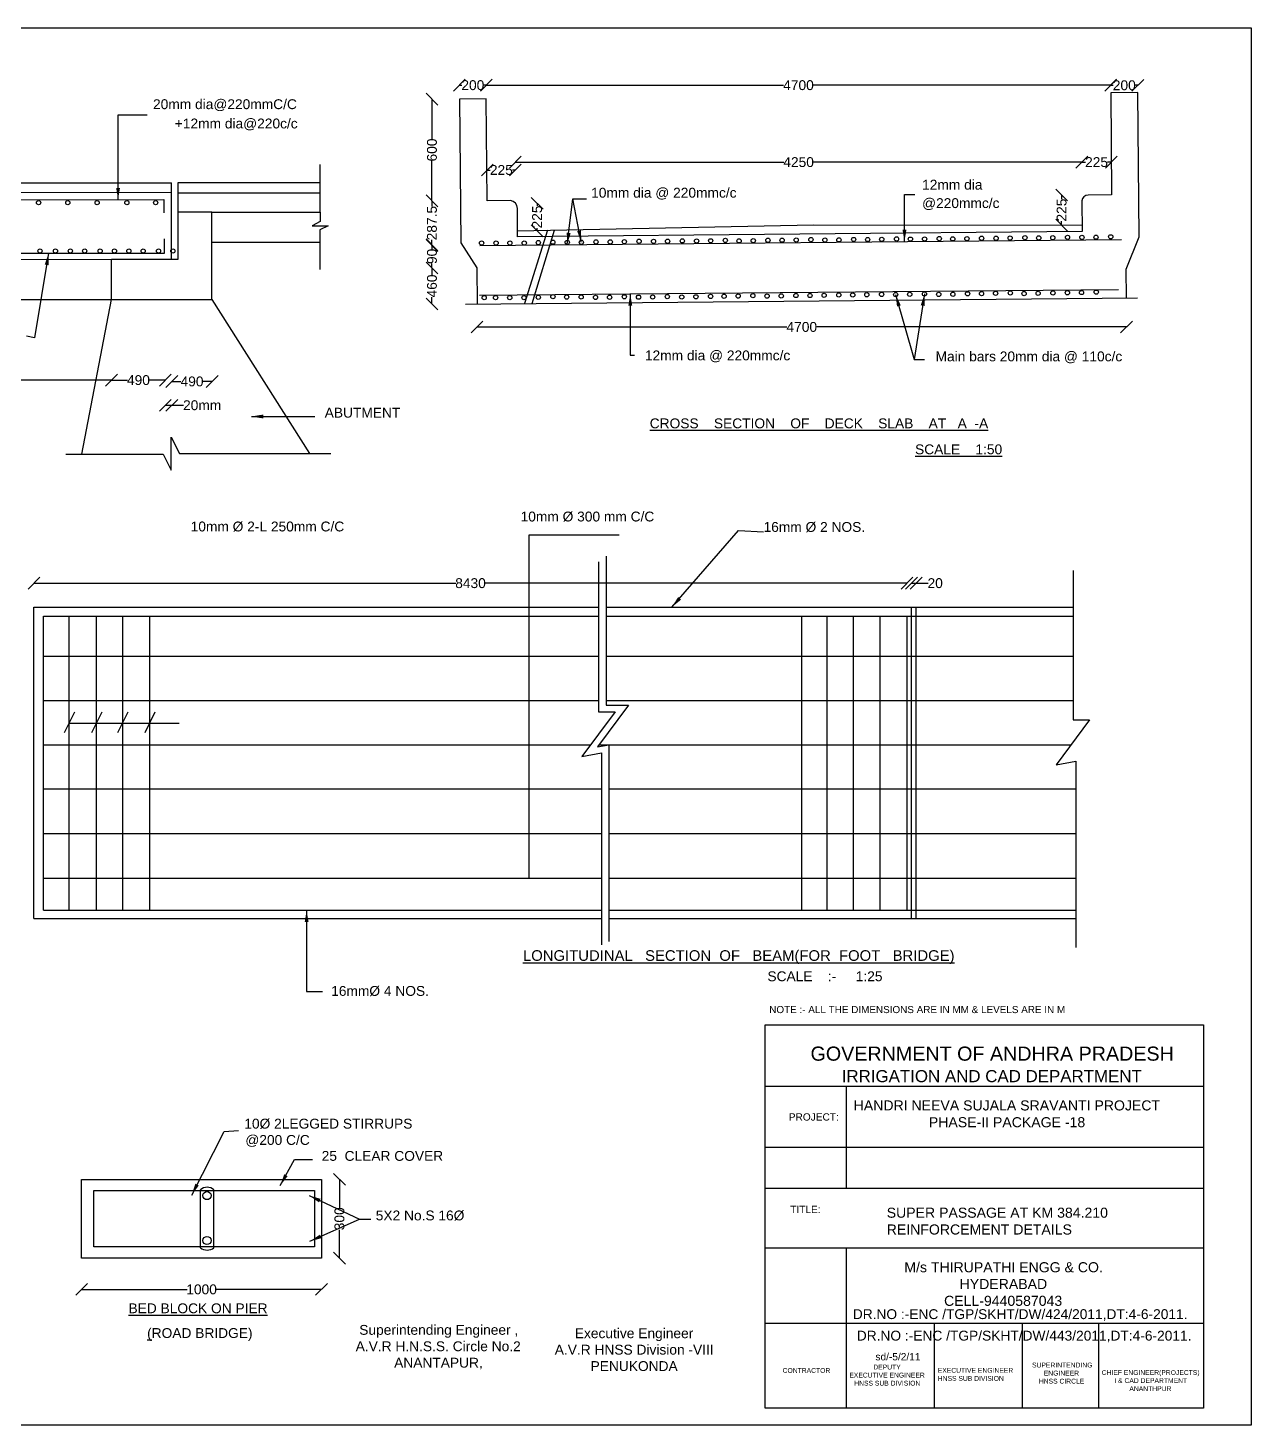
# Model space of a CAD drawing. Header units: millimetres. Extents: x 5766690 to 5772568, y 20982420 to 20985968.
# Drawn here: x 5769461 to 5772568, y 20982420 to 20985968 of the extents above; entities that cross this region are included whole.
import ezdxf

# ---------------------------------------------------------------- set-up
doc = ezdxf.new("R2010")
doc.units = ezdxf.units.MM
doc.header["$MEASUREMENT"] = 0
for name, color, linetype in [('DIMENSIONS', 7, 'Continuous'), ('DRAWING', 7, 'Continuous'), ('TEXT', 7, 'Continuous')]:
    doc.layers.add(name, color=color, linetype=linetype)
doc.styles.get("Standard").update_dxf_attribs({"font": 'arial.ttf', "height": 25})
doc.dimstyles.get("Standard").update_dxf_attribs({"dimtxt": 25, "dimasz": 30, "dimexe": 0.18, "dimexo": 0.0625, "dimgap": 0.09, "dimtad": 0, "dimdec": 0, "dimzin": 0, "dimdsep": 46, "dimtxsty": 'Standard', "dimblk": 'OBLIQUE', "dimcen": 0.09, "dimse1": 1, "dimse2": 1, "dimadec": 0, "dimazin": 0, "dimtfac": 1, "dimtdec": 0, "dimtofl": 0, "dimtmove": 0, "dimatfit": 3, "dimfxl": 1, "dimtolj": 1, "dimtzin": 0, "dimarcsym": 0})

# ---------------------------------------------------------------- blocks, each defined once
blk = doc.blocks.new('_Oblique')
at = {"color": 0, "linetype": 'ByBlock', "lineweight": -2}
blk.add_line((-0.5, -0.5), (0.5, 0.5), dxfattribs=at)
blk = doc.blocks.new('*D7')
at = {"layer": 'Defpoints', "color": 0, "transparency": 16777216}
for p in [(5767301.2, 20985278.4), (5769673.6, 20985278.5), (5769673.6, 20985073.7)]:
    blk.add_point(p, dxfattribs=at)
at = {"layer": 'DIMENSIONS', "color": 0, "lineweight": -2, "transparency": 16777216}
for p, q in [((5767301.2, 20985073.7), (5768428.3, 20985073.7)), ((5769673.6, 20985073.7), (5768546.6, 20985073.7))]:
    blk.add_line(p, q, dxfattribs=at)
at = {"layer": 'DIMENSIONS', "color": 0, "lineweight": -2, "transparency": 16777216, "xscale": 30, "yscale": 30, "zscale": 30, "rotation": 180}
blk.add_blockref('_Oblique', (5767301.2, 20985073.7), dxfattribs=at)
at = {"layer": 'DIMENSIONS', "color": 0, "lineweight": -2, "transparency": 16777216, "xscale": 30, "yscale": 30, "zscale": 30}
blk.add_blockref('_Oblique', (5769673.6, 20985073.7), dxfattribs=at)
at = {"layer": 'DIMENSIONS', "color": 0, "transparency": 16777216, "insert": (5768487.4, 20985073.7), "char_height": 25, "attachment_point": 5}
blk.add_mtext('\\A1;S=7600', dxfattribs=at)
blk = doc.blocks.new('*D8')
at = {"layer": 'Defpoints', "color": 0, "transparency": 16777216}
for p in [(5769673.6, 20985073.7), (5769810.6, 20985073.7), (5769810.6, 20985073.7)]:
    blk.add_point(p, dxfattribs=at)
at = {"layer": 'DIMENSIONS', "color": 0, "lineweight": -2, "transparency": 16777216}
for p, q in [((5769673.6, 20985073.7), (5769713.9, 20985073.7)), ((5769810.6, 20985073.7), (5769770.3, 20985073.7))]:
    blk.add_line(p, q, dxfattribs=at)
at = {"layer": 'DIMENSIONS', "color": 0, "lineweight": -2, "transparency": 16777216, "xscale": 30, "yscale": 30, "zscale": 30, "rotation": 180}
blk.add_blockref('_Oblique', (5769673.6, 20985073.7), dxfattribs=at)
at = {"layer": 'DIMENSIONS', "color": 0, "lineweight": -2, "transparency": 16777216, "xscale": 30, "yscale": 30, "zscale": 30}
blk.add_blockref('_Oblique', (5769810.6, 20985073.7), dxfattribs=at)
at = {"layer": 'DIMENSIONS', "color": 0, "transparency": 16777216, "insert": (5769742.1, 20985073.7), "char_height": 25, "attachment_point": 5}
blk.add_mtext('\\A1;490', dxfattribs=at)
blk = doc.blocks.new('*D9')
at = {"layer": 'Defpoints', "color": 0, "transparency": 16777216}
for p in [(5769810.6, 20985073.7), (5769826.9, 20985073.7), (5769826.9, 20985009.9)]:
    blk.add_point(p, dxfattribs=at)
at = {"layer": 'DIMENSIONS', "color": 0, "lineweight": -2, "transparency": 16777216}
for p, q in [((5769810.6, 20985009.9), (5769826.9, 20985009.9)), ((5769826.9, 20985009.9), (5769856.9, 20985009.9))]:
    blk.add_line(p, q, dxfattribs=at)
at = {"layer": 'DIMENSIONS', "color": 0, "lineweight": -2, "transparency": 16777216, "xscale": 30, "yscale": 30, "zscale": 30, "rotation": 180}
blk.add_blockref('_Oblique', (5769810.6, 20985009.9), dxfattribs=at)
at = {"layer": 'DIMENSIONS', "color": 0, "lineweight": -2, "transparency": 16777216, "xscale": 30, "yscale": 30, "zscale": 30}
blk.add_blockref('_Oblique', (5769826.9, 20985009.9), dxfattribs=at)
at = {"layer": 'DIMENSIONS', "color": 0, "transparency": 16777216, "insert": (5769903.9, 20985009.9), "char_height": 25, "attachment_point": 5}
blk.add_mtext('\\A1;20mm', dxfattribs=at)
blk = doc.blocks.new('*D10')
at = {"layer": 'Defpoints', "color": 0, "transparency": 16777216}
for p in [(5769826.9, 20985073.7), (5769929.5, 20985073.7), (5769929.5, 20985070.3)]:
    blk.add_point(p, dxfattribs=at)
at = {"layer": 'DIMENSIONS', "color": 0, "lineweight": -2, "transparency": 16777216}
for p, q in [((5769826.9, 20985070.3), (5769850, 20985070.3)), ((5769929.5, 20985070.3), (5769906.4, 20985070.3))]:
    blk.add_line(p, q, dxfattribs=at)
at = {"layer": 'DIMENSIONS', "color": 0, "lineweight": -2, "transparency": 16777216, "xscale": 30, "yscale": 30, "zscale": 30, "rotation": 180}
blk.add_blockref('_Oblique', (5769826.9, 20985070.3), dxfattribs=at)
at = {"layer": 'DIMENSIONS', "color": 0, "lineweight": -2, "transparency": 16777216, "xscale": 30, "yscale": 30, "zscale": 30}
blk.add_blockref('_Oblique', (5769929.5, 20985070.3), dxfattribs=at)
at = {"layer": 'DIMENSIONS', "color": 0, "transparency": 16777216, "insert": (5769878.2, 20985070.3), "char_height": 25, "attachment_point": 5}
blk.add_mtext('\\A1;490', dxfattribs=at)
blk = doc.blocks.new('*D11')
at = {"layer": 'Defpoints', "color": 0, "transparency": 16777216}
for p in [(5770625.5, 20985822.6), (5770557.2, 20985787.1), (5770625.5, 20985787.7)]:
    blk.add_point(p, dxfattribs=at)
at = {"layer": 'DIMENSIONS', "color": 0, "lineweight": -2, "transparency": 16777216}
for p, q in [((5770557.2, 20985822.6), (5770563.5, 20985822.6)), ((5770625.5, 20985822.6), (5770619.2, 20985822.6))]:
    blk.add_line(p, q, dxfattribs=at)
at = {"layer": 'DIMENSIONS', "color": 0, "lineweight": -2, "transparency": 16777216, "xscale": 30, "yscale": 30, "zscale": 30, "rotation": 180}
blk.add_blockref('_Oblique', (5770557.2, 20985822.6), dxfattribs=at)
at = {"layer": 'DIMENSIONS', "color": 0, "lineweight": -2, "transparency": 16777216, "xscale": 30, "yscale": 30, "zscale": 30}
blk.add_blockref('_Oblique', (5770625.5, 20985822.6), dxfattribs=at)
at = {"layer": 'DIMENSIONS', "color": 0, "transparency": 16777216, "insert": (5770591.3, 20985822.6), "char_height": 25, "attachment_point": 5}
blk.add_mtext('\\A1;200', dxfattribs=at)
blk = doc.blocks.new('*D12')
at = {"layer": 'Defpoints', "color": 0, "transparency": 16777216}
for p in [(5770557.2, 20985787.1), (5770487.5, 20985529.1), (5770627.9, 20985529.1)]:
    blk.add_point(p, dxfattribs=at)
at = {"layer": 'DIMENSIONS', "color": 0, "lineweight": -2, "transparency": 16777216}
for p, q in [((5770487.5, 20985787.1), (5770487.5, 20985685.8)), ((5770487.5, 20985529.1), (5770487.5, 20985630.4))]:
    blk.add_line(p, q, dxfattribs=at)
at = {"layer": 'DIMENSIONS', "color": 0, "lineweight": -2, "transparency": 16777216, "xscale": 30, "yscale": 30, "zscale": 30}
for p, rotation in [((5770487.5, 20985787.1), 90), ((5770487.5, 20985529.1), 270)]:
    blk.add_blockref('_Oblique', p, dxfattribs=dict(at, rotation=rotation))
at = {"layer": 'DIMENSIONS', "color": 0, "transparency": 16777216, "insert": (5770487.5, 20985658.1), "char_height": 25, "attachment_point": 5, "rotation": 90}
blk.add_mtext('\\A1;600', dxfattribs=at)
blk = doc.blocks.new('*D13')
at = {"layer": 'Defpoints', "color": 0, "transparency": 16777216}
for p in [(5770627.9, 20985529.1), (5770487.5, 20985415.7), (5770628.9, 20985415.7)]:
    blk.add_point(p, dxfattribs=at)
at = {"layer": 'DIMENSIONS', "color": 0, "lineweight": -2, "transparency": 16777216}
for p, q in [((5770487.5, 20985529.1), (5770487.5, 20985515)), ((5770487.5, 20985415.7), (5770487.5, 20985429.8))]:
    blk.add_line(p, q, dxfattribs=at)
at = {"layer": 'DIMENSIONS', "color": 0, "lineweight": -2, "transparency": 16777216, "xscale": 30, "yscale": 30, "zscale": 30}
for p, rotation in [((5770487.5, 20985529.1), 90), ((5770487.5, 20985415.7), 270)]:
    blk.add_blockref('_Oblique', p, dxfattribs=dict(at, rotation=rotation))
at = {"layer": 'DIMENSIONS', "color": 0, "transparency": 16777216, "insert": (5770487.5, 20985472.4), "char_height": 25, "attachment_point": 5, "rotation": 90}
blk.add_mtext('\\A1;287.5', dxfattribs=at)
blk = doc.blocks.new('*D14')
at = {"layer": 'Defpoints', "color": 0, "transparency": 16777216}
for p in [(5770647.2, 20985417.4), (5770487.5, 20985358.5), (5770601.1, 20985358.5)]:
    blk.add_point(p, dxfattribs=at)
at = {"layer": 'DIMENSIONS', "color": 0, "lineweight": -2, "transparency": 16777216}
for p, q in [((5770487.5, 20985417.4), (5770487.5, 20985405.9)), ((5770487.5, 20985358.5), (5770487.5, 20985370))]:
    blk.add_line(p, q, dxfattribs=at)
at = {"layer": 'DIMENSIONS', "color": 0, "lineweight": -2, "transparency": 16777216, "xscale": 30, "yscale": 30, "zscale": 30}
for p, rotation in [((5770487.5, 20985417.4), 90), ((5770487.5, 20985358.5), 270)]:
    blk.add_blockref('_Oblique', p, dxfattribs=dict(at, rotation=rotation))
at = {"layer": 'DIMENSIONS', "color": 0, "transparency": 16777216, "insert": (5770487.5, 20985387.9), "char_height": 25, "attachment_point": 5, "rotation": 90}
blk.add_mtext('\\A1;90', dxfattribs=at)
blk = doc.blocks.new('*D15')
at = {"layer": 'Defpoints', "color": 0, "transparency": 16777216}
for p in [(5770601.1, 20985358.5), (5770487.5, 20985267.1), (5770601.9, 20985267.1)]:
    blk.add_point(p, dxfattribs=at)
at = {"layer": 'DIMENSIONS', "color": 0, "lineweight": -2, "transparency": 16777216}
for p, q in [((5770487.5, 20985358.5), (5770487.5, 20985341)), ((5770487.5, 20985267.1), (5770487.5, 20985284.7))]:
    blk.add_line(p, q, dxfattribs=at)
at = {"layer": 'DIMENSIONS', "color": 0, "lineweight": -2, "transparency": 16777216, "xscale": 30, "yscale": 30, "zscale": 30}
for p, rotation in [((5770487.5, 20985358.5), 90), ((5770487.5, 20985267.1), 270)]:
    blk.add_blockref('_Oblique', p, dxfattribs=dict(at, rotation=rotation))
at = {"layer": 'DIMENSIONS', "color": 0, "transparency": 16777216, "insert": (5770487.5, 20985312.8), "char_height": 25, "attachment_point": 5, "rotation": 90}
blk.add_mtext('\\A1;460', dxfattribs=at)
blk = doc.blocks.new('*D16')
at = {"layer": 'Defpoints', "color": 0, "transparency": 16777216}
for p in [(5770699.4, 20985607.2), (5770627.9, 20985529.1), (5770699.4, 20985522.9)]:
    blk.add_point(p, dxfattribs=at)
at = {"layer": 'DIMENSIONS', "color": 0, "lineweight": -2, "transparency": 16777216}
for p, q in [((5770627.9, 20985607.2), (5770635.6, 20985607.2)), ((5770699.4, 20985607.2), (5770691.7, 20985607.2))]:
    blk.add_line(p, q, dxfattribs=at)
at = {"layer": 'DIMENSIONS', "color": 0, "lineweight": -2, "transparency": 16777216, "xscale": 30, "yscale": 30, "zscale": 30, "rotation": 180}
blk.add_blockref('_Oblique', (5770627.9, 20985607.2), dxfattribs=at)
at = {"layer": 'DIMENSIONS', "color": 0, "lineweight": -2, "transparency": 16777216, "xscale": 30, "yscale": 30, "zscale": 30}
blk.add_blockref('_Oblique', (5770699.4, 20985607.2), dxfattribs=at)
at = {"layer": 'DIMENSIONS', "color": 0, "transparency": 16777216, "insert": (5770663.7, 20985607.2), "char_height": 25, "attachment_point": 5}
blk.add_mtext('\\A1;225', dxfattribs=at)
blk = doc.blocks.new('*D17')
at = {"layer": 'Defpoints', "color": 0, "transparency": 16777216}
for p in [(5770699.4, 20985522.9), (5770704.9, 20985453), (5770754.5, 20985453)]:
    blk.add_point(p, dxfattribs=at)
at = {"layer": 'DIMENSIONS', "color": 0, "lineweight": -2, "transparency": 16777216}
for p, q in [((5770754.5, 20985522.9), (5770754.5, 20985516)), ((5770754.5, 20985453), (5770754.5, 20985460))]:
    blk.add_line(p, q, dxfattribs=at)
at = {"layer": 'DIMENSIONS', "color": 0, "lineweight": -2, "transparency": 16777216, "xscale": 30, "yscale": 30, "zscale": 30}
for p, rotation in [((5770754.5, 20985522.9), 90), ((5770754.5, 20985453), 270)]:
    blk.add_blockref('_Oblique', p, dxfattribs=dict(at, rotation=rotation))
at = {"layer": 'DIMENSIONS', "color": 0, "transparency": 16777216, "insert": (5770754.5, 20985488), "char_height": 25, "attachment_point": 5, "rotation": 90}
blk.add_mtext('\\A1;225', dxfattribs=at)
blk = doc.blocks.new('*D18')
at = {"layer": 'Defpoints', "color": 0, "transparency": 16777216}
for p in [(5772137.8, 20985627.2), (5770699.4, 20985607.2), (5772137.8, 20985529.1)]:
    blk.add_point(p, dxfattribs=at)
at = {"layer": 'DIMENSIONS', "color": 0, "lineweight": -2, "transparency": 16777216}
for p, q in [((5770699.4, 20985627.2), (5771380.7, 20985627.2)), ((5772137.8, 20985627.2), (5771456.5, 20985627.2))]:
    blk.add_line(p, q, dxfattribs=at)
at = {"layer": 'DIMENSIONS', "color": 0, "lineweight": -2, "transparency": 16777216, "xscale": 30, "yscale": 30, "zscale": 30, "rotation": 180}
blk.add_blockref('_Oblique', (5770699.4, 20985627.2), dxfattribs=at)
at = {"layer": 'DIMENSIONS', "color": 0, "lineweight": -2, "transparency": 16777216, "xscale": 30, "yscale": 30, "zscale": 30}
blk.add_blockref('_Oblique', (5772137.8, 20985627.2), dxfattribs=at)
at = {"layer": 'DIMENSIONS', "color": 0, "transparency": 16777216, "insert": (5771418.6, 20985627.2), "char_height": 25, "attachment_point": 5}
blk.add_mtext('\\A1;4250', dxfattribs=at)
blk = doc.blocks.new('*D19')
at = {"layer": 'Defpoints', "color": 0, "transparency": 16777216}
for p in [(5772137.8, 20985627.2), (5772212.7, 20985627.2), (5772212.7, 20985627.2)]:
    blk.add_point(p, dxfattribs=at)
at = {"layer": 'DIMENSIONS', "color": 0, "lineweight": -2, "transparency": 16777216}
for p, q in [((5772137.8, 20985627.2), (5772147.2, 20985627.2)), ((5772212.7, 20985627.2), (5772203.3, 20985627.2))]:
    blk.add_line(p, q, dxfattribs=at)
at = {"layer": 'DIMENSIONS', "color": 0, "lineweight": -2, "transparency": 16777216, "xscale": 30, "yscale": 30, "zscale": 30, "rotation": 180}
blk.add_blockref('_Oblique', (5772137.8, 20985627.2), dxfattribs=at)
at = {"layer": 'DIMENSIONS', "color": 0, "lineweight": -2, "transparency": 16777216, "xscale": 30, "yscale": 30, "zscale": 30}
blk.add_blockref('_Oblique', (5772212.7, 20985627.2), dxfattribs=at)
at = {"layer": 'DIMENSIONS', "color": 0, "transparency": 16777216, "insert": (5772175.2, 20985627.2), "char_height": 25, "attachment_point": 5}
blk.add_mtext('\\A1;225', dxfattribs=at)
blk = doc.blocks.new('*D20')
at = {"layer": 'Defpoints', "color": 0, "transparency": 16777216}
for p in [(5772211.1, 20985822.6), (5772211.1, 20985802.3), (5770625.5, 20985787.7)]:
    blk.add_point(p, dxfattribs=at)
at = {"layer": 'DIMENSIONS', "color": 0, "lineweight": -2, "transparency": 16777216}
for p, q in [((5770625.5, 20985822.6), (5771380.4, 20985822.6)), ((5772211.1, 20985822.6), (5771456.2, 20985822.6))]:
    blk.add_line(p, q, dxfattribs=at)
at = {"layer": 'DIMENSIONS', "color": 0, "lineweight": -2, "transparency": 16777216, "xscale": 30, "yscale": 30, "zscale": 30, "rotation": 180}
blk.add_blockref('_Oblique', (5770625.5, 20985822.6), dxfattribs=at)
at = {"layer": 'DIMENSIONS', "color": 0, "lineweight": -2, "transparency": 16777216, "xscale": 30, "yscale": 30, "zscale": 30}
blk.add_blockref('_Oblique', (5772211.1, 20985822.6), dxfattribs=at)
at = {"layer": 'DIMENSIONS', "color": 0, "transparency": 16777216, "insert": (5771418.3, 20985822.6), "char_height": 25, "attachment_point": 5}
blk.add_mtext('\\A1;4700', dxfattribs=at)
blk = doc.blocks.new('*D21')
at = {"layer": 'Defpoints', "color": 0, "transparency": 16777216}
for p in [(5772211.1, 20985803), (5772280.1, 20985822.3), (5772280.1, 20985803.7)]:
    blk.add_point(p, dxfattribs=at)
at = {"layer": 'DIMENSIONS', "color": 0, "lineweight": -2, "transparency": 16777216}
for p, q in [((5772211.1, 20985822.3), (5772217.7, 20985822.3)), ((5772280.1, 20985822.3), (5772273.5, 20985822.3))]:
    blk.add_line(p, q, dxfattribs=at)
at = {"layer": 'DIMENSIONS', "color": 0, "lineweight": -2, "transparency": 16777216, "xscale": 30, "yscale": 30, "zscale": 30, "rotation": 180}
blk.add_blockref('_Oblique', (5772211.1, 20985822.3), dxfattribs=at)
at = {"layer": 'DIMENSIONS', "color": 0, "lineweight": -2, "transparency": 16777216, "xscale": 30, "yscale": 30, "zscale": 30}
blk.add_blockref('_Oblique', (5772280.1, 20985822.3), dxfattribs=at)
at = {"layer": 'DIMENSIONS', "color": 0, "transparency": 16777216, "insert": (5772245.6, 20985822.3), "char_height": 25, "attachment_point": 5}
blk.add_mtext('\\A1;200', dxfattribs=at)
blk = doc.blocks.new('*D22')
at = {"layer": 'Defpoints', "color": 0, "transparency": 16777216}
for p in [(5770601.9, 20985267.1), (5772251.2, 20985282.3), (5772251.2, 20985208.7)]:
    blk.add_point(p, dxfattribs=at)
at = {"layer": 'DIMENSIONS', "color": 0, "lineweight": -2, "transparency": 16777216}
for p, q in [((5770601.9, 20985208.7), (5771388.7, 20985208.7)), ((5772251.2, 20985208.7), (5771464.5, 20985208.7))]:
    blk.add_line(p, q, dxfattribs=at)
at = {"layer": 'DIMENSIONS', "color": 0, "lineweight": -2, "transparency": 16777216, "xscale": 30, "yscale": 30, "zscale": 30, "rotation": 180}
blk.add_blockref('_Oblique', (5770601.9, 20985208.7), dxfattribs=at)
at = {"layer": 'DIMENSIONS', "color": 0, "lineweight": -2, "transparency": 16777216, "xscale": 30, "yscale": 30, "zscale": 30}
blk.add_blockref('_Oblique', (5772251.2, 20985208.7), dxfattribs=at)
at = {"layer": 'DIMENSIONS', "color": 0, "transparency": 16777216, "insert": (5771426.6, 20985208.7), "char_height": 25, "attachment_point": 5}
blk.add_mtext('\\A1;4700', dxfattribs=at)
blk = doc.blocks.new('*D37')
at = {"layer": 'Defpoints', "color": 0, "transparency": 16777216}
for p in [(5771693.9, 20984558.1), (5769476.8, 20984497.1), (5771693.9, 20984474.3)]:
    blk.add_point(p, dxfattribs=at)
at = {"layer": 'DIMENSIONS', "color": 0, "lineweight": -2, "transparency": 16777216}
for p, q in [((5769476.8, 20984558.1), (5770548, 20984558.1)), ((5771693.9, 20984558.1), (5770622.8, 20984558.1))]:
    blk.add_line(p, q, dxfattribs=at)
at = {"layer": 'DIMENSIONS', "color": 0, "lineweight": -2, "transparency": 16777216, "xscale": 30, "yscale": 30, "zscale": 30, "rotation": 180}
blk.add_blockref('_Oblique', (5769476.8, 20984558.1), dxfattribs=at)
at = {"layer": 'DIMENSIONS', "color": 0, "lineweight": -2, "transparency": 16777216, "xscale": 30, "yscale": 30, "zscale": 30}
blk.add_blockref('_Oblique', (5771693.9, 20984558.1), dxfattribs=at)
at = {"layer": 'DIMENSIONS', "color": 0, "transparency": 16777216, "insert": (5770585.4, 20984558.1), "char_height": 25, "attachment_point": 5}
blk.add_mtext('\\A1;8430', dxfattribs=at)
blk = doc.blocks.new('*D38')
at = {"layer": 'Defpoints', "color": 0, "transparency": 16777216}
for p in [(5771717.2, 20984558.1), (5771705.1, 20984497.1), (5771717.2, 20984497.1)]:
    blk.add_point(p, dxfattribs=at)
at = {"layer": 'DIMENSIONS', "color": 0, "lineweight": -2, "transparency": 16777216}
for p, q in [((5771705.1, 20984558.1), (5771717.2, 20984558.1)), ((5771717.2, 20984558.1), (5771747.2, 20984558.1))]:
    blk.add_line(p, q, dxfattribs=at)
at = {"layer": 'DIMENSIONS', "color": 0, "lineweight": -2, "transparency": 16777216, "xscale": 30, "yscale": 30, "zscale": 30, "rotation": 180}
blk.add_blockref('_Oblique', (5771705.1, 20984558.1), dxfattribs=at)
at = {"layer": 'DIMENSIONS', "color": 0, "lineweight": -2, "transparency": 16777216, "xscale": 30, "yscale": 30, "zscale": 30}
blk.add_blockref('_Oblique', (5771717.2, 20984558.1), dxfattribs=at)
at = {"layer": 'DIMENSIONS', "color": 0, "transparency": 16777216, "insert": (5771765.4, 20984558.1), "char_height": 25, "attachment_point": 5}
blk.add_mtext('\\A1;20', dxfattribs=at)
blk = doc.blocks.new('*D39')
at = {"layer": 'Defpoints', "color": 0, "transparency": 16777216}
for p in [(5769476.8, 20984497.1), (5769419.8, 20983706.9), (5769476.8, 20983706.9)]:
    blk.add_point(p, dxfattribs=at)
at = {"layer": 'DIMENSIONS', "color": 0, "lineweight": -2, "transparency": 16777216}
for p, q in [((5769419.8, 20984497.1), (5769419.8, 20984138.3)), ((5769419.8, 20983706.9), (5769419.8, 20984065.7))]:
    blk.add_line(p, q, dxfattribs=at)
at = {"layer": 'DIMENSIONS', "color": 0, "lineweight": -2, "transparency": 16777216, "xscale": 30, "yscale": 30, "zscale": 30}
for p, rotation in [((5769419.8, 20984497.1), 90), ((5769419.8, 20983706.9), 270)]:
    blk.add_blockref('_Oblique', p, dxfattribs=dict(at, rotation=rotation))
at = {"layer": 'DIMENSIONS', "color": 0, "transparency": 16777216, "insert": (5769419.8, 20984102), "char_height": 25, "attachment_point": 5, "rotation": 90}
blk.add_mtext('\\A1;1275', dxfattribs=at)
blk = doc.blocks.new('*D40')
at = {"layer": 'Defpoints', "color": 0, "transparency": 16777216}
for p in [(5769597.9, 20982844.1), (5770206.9, 20982844.1), (5770206.9, 20982764.9)]:
    blk.add_point(p, dxfattribs=at)
at = {"layer": 'DIMENSIONS', "color": 0, "lineweight": -2, "transparency": 16777216}
for p, q in [((5769597.9, 20982764.9), (5769866.2, 20982764.9)), ((5770206.9, 20982764.9), (5769938.6, 20982764.9))]:
    blk.add_line(p, q, dxfattribs=at)
at = {"layer": 'DIMENSIONS', "color": 0, "lineweight": -2, "transparency": 16777216, "xscale": 30, "yscale": 30, "zscale": 30, "rotation": 180}
blk.add_blockref('_Oblique', (5769597.9, 20982764.9), dxfattribs=at)
at = {"layer": 'DIMENSIONS', "color": 0, "lineweight": -2, "transparency": 16777216, "xscale": 30, "yscale": 30, "zscale": 30}
blk.add_blockref('_Oblique', (5770206.9, 20982764.9), dxfattribs=at)
at = {"layer": 'DIMENSIONS', "color": 0, "transparency": 16777216, "insert": (5769902.4, 20982764.9), "char_height": 25, "attachment_point": 5}
blk.add_mtext('\\A1;1000', dxfattribs=at)
blk = doc.blocks.new('*D41')
at = {"layer": 'Defpoints', "color": 0, "transparency": 16777216}
for p in [(5770206.9, 20983044.2), (5770206.9, 20982844.1), (5770252.6, 20982844.1)]:
    blk.add_point(p, dxfattribs=at)
at = {"layer": 'DIMENSIONS', "color": 0, "lineweight": -2, "transparency": 16777216}
for p, q in [((5770252.6, 20983044.2), (5770252.6, 20982971.8)), ((5770252.6, 20982844.1), (5770252.6, 20982916.5))]:
    blk.add_line(p, q, dxfattribs=at)
at = {"layer": 'DIMENSIONS', "color": 0, "lineweight": -2, "transparency": 16777216, "xscale": 30, "yscale": 30, "zscale": 30}
for p, rotation in [((5770252.6, 20983044.2), 90), ((5770252.6, 20982844.1), 270)]:
    blk.add_blockref('_Oblique', p, dxfattribs=dict(at, rotation=rotation))
at = {"layer": 'DIMENSIONS', "color": 0, "transparency": 16777216, "insert": (5770252.6, 20982944.2), "char_height": 25, "attachment_point": 5, "rotation": 90}
blk.add_mtext('\\A1;300', dxfattribs=at)
blk = doc.blocks.new('*D51')
at = {"layer": 'Defpoints', "color": 0, "transparency": 16777216}
for p in [(5772143.3, 20985543.7), (5772086.5, 20985467.3), (5772138.3, 20985467.3)]:
    blk.add_point(p, dxfattribs=at)
at = {"layer": 'DIMENSIONS', "color": 0, "lineweight": -2, "transparency": 16777216}
for p, q in [((5772086.5, 20985543.7), (5772086.5, 20985533.5)), ((5772086.5, 20985467.3), (5772086.5, 20985477.5))]:
    blk.add_line(p, q, dxfattribs=at)
at = {"layer": 'DIMENSIONS', "color": 0, "lineweight": -2, "transparency": 16777216, "xscale": 30, "yscale": 30, "zscale": 30}
for p, rotation in [((5772086.5, 20985543.7), 90), ((5772086.5, 20985467.3), 270)]:
    blk.add_blockref('_Oblique', p, dxfattribs=dict(at, rotation=rotation))
at = {"layer": 'DIMENSIONS', "color": 0, "transparency": 16777216, "insert": (5772086.5, 20985505.5), "char_height": 25, "attachment_point": 5, "rotation": 90}
blk.add_mtext('\\A1;225', dxfattribs=at)

msp = doc.modelspace()

# ---------------------------------------------------------------- linework, layer by layer
at = {"layer": 'DRAWING', "color": 0}
for points in [[(5766689.9, 20985968), (5772567.6, 20985968), (5772567.6, 20982420.5), (5766689.9, 20982420.5)], [(5769597.9, 20983044.2), (5770206.9, 20983044.2), (5770206.9, 20982844.1), (5769597.9, 20982844.1)], [(5769629.2, 20983016), (5770189.4, 20983016), (5770189.4, 20982872.8), (5769629.2, 20982872.8)]]:
    msp.add_lwpolyline(points, close=True, dxfattribs=at)
msp.add_lwpolyline([(5772251.2, 20985282.3), (5772250.6, 20985355.4), (5772283.4, 20985438), (5772280.1, 20985803.7), (5772211.1, 20985803), (5772213.5, 20985544.2), (5772154.2, 20985543.7, 0.373386), (5772137.8, 20985529.1), (5772138.5, 20985451), (5770705, 20985437.8), (5770704.4, 20985509.8, 0.36806), (5770687.2, 20985529.7), (5770627.9, 20985529.1), (5770625.5, 20985787.7), (5770557.2, 20985787.1), (5770560.5, 20985422.6), (5770601.1, 20985358.5), (5770601.9, 20985267.1)], format="xyb", dxfattribs=at)
for points in [[(5766796.6, 20984885.1), (5767046.4, 20985278.4), (5769928.2, 20985278.5), (5769928.2, 20985499.9), (5770203.5, 20985499.9), (5770203.5, 20985621.4)], [(5769673.6, 20985278.5), (5769673.6, 20985380.7), (5769842.6, 20985380.7), (5769842.6, 20985575.3), (5770203.5, 20985575.3)], [(5769825.8, 20985380.7), (5769825.8, 20985575.1)], [(5767148.3, 20985574.7), (5767148.3, 20985574.7), (5767148.3, 20985379.3), (5769673.6, 20985380.7)], [(5767165.8, 20985379.3), (5767165.8, 20985574.7), (5769825.8, 20985574.8)], [(5769825.8, 20985549.8), (5767165.8, 20985549.7)], [(5769842.6, 20985549.6), (5770203.5, 20985549.6)], [(5767181.5, 20985497.3), (5767181.5, 20985531.9), (5769806.9, 20985532), (5769806.9, 20985498.2)], [(5769928.2, 20985499.9), (5769842.6, 20985499.9)], [(5770203.5, 20985499.9), (5770203.5, 20985476.9), (5770183, 20985465.6), (5770223.9, 20985465.6), (5770203.1, 20985455.2), (5770203.1, 20985355)], [(5770704.9, 20985453), (5771456.3, 20985468.4), (5772138.3, 20985467.3)], [(5770781.2, 20985454.6), (5770722.9, 20985268.2)], [(5770741.7, 20985268.4), (5770798.4, 20985454.9)], [(5767182, 20985430.4), (5767182, 20985395.9), (5769808.3, 20985396), (5769808.3, 20985432.8)], [(5769928.2, 20985423.7), (5770203.1, 20985423.8)], [(5770609, 20985415.5), (5772238.8, 20985430.5)], [(5770608.3, 20985289.2), (5772230.9, 20985304.1)], [(5769598, 20984885.6), (5769673.6, 20985278.5)], [(5769928.2, 20985278.5), (5770176.7, 20984887.3)], [(5770572.4, 20985266.8), (5772279.4, 20985282.6)], [(5769557.6, 20984885.6), (5769804.5, 20984885.6), (5769825.3, 20984845.5), (5769825.3, 20984929.2), (5769846.2, 20984887.3), (5770230.8, 20984887.3)], [(5770734.6, 20983809.1), (5770734.6, 20984680.8), (5770962.9, 20984680.8)], [(5770929.8, 20984626.8), (5770929.8, 20984248), (5770987, 20984248.1), (5770907.5, 20984142.3), (5770936.3, 20984148), (5770936.3, 20983647.9)], [(5770910.7, 20984612.3), (5770910.7, 20984231.7), (5770952.6, 20984231.7), (5770867.8, 20984117.8), (5770917.8, 20984127.5), (5770917.8, 20983639.7)], [(5772115.9, 20984590.3), (5772115.9, 20984211.5), (5772157.3, 20984211.5), (5772072.5, 20984096.8), (5772122.3, 20984105.9), (5772122.3, 20983633.3)], [(5769476.8, 20983706.9), (5769476.8, 20984497.1)], [(5769476.8, 20984497.1), (5770910.7, 20984497.1)], [(5770929.8, 20984497.1), (5772115.9, 20984497.1)], [(5771705.1, 20983706.9), (5771705.1, 20984497.1)], [(5771717.2, 20983706.9), (5771717.2, 20984497.1)], [(5769500.6, 20983727.5), (5769500.6, 20984474.3), (5770910.7, 20984474.3)], [(5769565.7, 20984474.3), (5769565.7, 20983727.5)], [(5769635.1, 20984474.3), (5769635.1, 20983727.5)], [(5769701.4, 20984474.3), (5769701.4, 20983727.5)], [(5769770.3, 20984474.3), (5769770.3, 20983727.5)], [(5770929.8, 20984474.3), (5772115.9, 20984474.3)], [(5771427.1, 20983727.5), (5771427.1, 20984474.3)], [(5771491, 20983727.5), (5771491, 20984474.3)], [(5771558.4, 20983727.5), (5771558.4, 20984474.3)], [(5771625.5, 20983727.5), (5771625.5, 20984474.3)], [(5771693.9, 20983727.5), (5771693.9, 20984474.3)], [(5769500.6, 20984373), (5770910.7, 20984373)], [(5770929.8, 20984373), (5772115.9, 20984373)], [(5769500.6, 20984260.2), (5770910.7, 20984260.2)], [(5769579.6, 20984230.4), (5769553.4, 20984178)], [(5769649, 20984230.4), (5769622.8, 20984178)], [(5769715.2, 20984230.4), (5769689.1, 20984178)], [(5769784.1, 20984230.4), (5769758, 20984178)], [(5770929.8, 20984260.2), (5772115.9, 20984260.2)], [(5769565.7, 20984203.1), (5769845.1, 20984203.1)], [(5769500.6, 20984148), (5770890.3, 20984148)], [(5770911.8, 20984148), (5772110.4, 20984148)], [(5769500.6, 20984036.2), (5770917.8, 20984036.2)], [(5770936.3, 20984036.2), (5772122.3, 20984036.2)], [(5769500.6, 20983922.2), (5770917.8, 20983922.2)], [(5770936.3, 20983922.2), (5772122.3, 20983922.2)], [(5769500.6, 20983809.1), (5770917.8, 20983809.1)], [(5770936.3, 20983809.1), (5772122.3, 20983809.1)], [(5769476.8, 20983706.9), (5770917.8, 20983706.9)], [(5769500.6, 20983727.5), (5770917.8, 20983727.5)], [(5770936.3, 20983727.5), (5772122.3, 20983727.5)], [(5770936.3, 20983706.9), (5772122.3, 20983706.9)], [(5769899.3, 20982870.6), (5769899.3, 20983017.8)], [(5769933.8, 20982870.6), (5769933.8, 20983017.8)]]:
    msp.add_lwpolyline(points, dxfattribs=at)
for centre, radius in [((5769488.5, 20985524.2), 5.3), ((5769562.7, 20985524.2), 5.3), ((5769637.1, 20985524.2), 5.3), ((5769712.7, 20985524.2), 5.3), ((5769785.8, 20985524.2), 5.3), ((5771232.6, 20985428.6), 5.4), ((5771303.3, 20985427.8), 5.4), ((5771340.7, 20985428.9), 5.4), ((5771376.6, 20985429.1), 5.4), ((5771412.4, 20985429.6), 5.4), ((5771449.8, 20985430.6), 5.4), ((5771485.2, 20985429.4), 5.4), ((5771521, 20985429.9), 5.4), ((5771558.4, 20985430.9), 5.4), ((5771594, 20985430.8), 5.4), ((5771629.8, 20985431.3), 5.4), ((5771667.2, 20985432.3), 5.4), ((5771702.6, 20985431.7), 5.4), ((5771738.4, 20985432.2), 5.4), ((5771775.8, 20985433.2), 5.4), ((5771810.1, 20985432.5), 5.4), ((5771845.9, 20985433), 5.4), ((5771883.3, 20985434), 5.4), ((5771920.1, 20985434), 5.4), ((5771955.8, 20985434.5), 5.4), ((5771993.2, 20985435.5), 5.4), ((5772028.4, 20985434.8), 5.4), ((5772064.1, 20985435.3), 5.4), ((5772101.5, 20985436.3), 5.4), ((5772138.1, 20985436.2), 5.4), ((5772173.9, 20985436.7), 5.4), ((5772211.2, 20985437.7), 5.4), ((5769492.2, 20985401.7), 5.3), ((5769531.4, 20985401.7), 5.3), ((5769569.3, 20985401.7), 5.3), ((5769605.7, 20985401.7), 5.3), ((5769644.7, 20985401.7), 5.3), ((5769681.1, 20985401.7), 5.3), ((5769717.8, 20985401.7), 5.3), ((5769754.1, 20985401.7), 5.3), ((5769793.2, 20985401.7), 5.3), ((5769829.5, 20985401.7), 5.3), ((5770613.5, 20985421.8), 5.4), ((5770650.3, 20985421.8), 5.4), ((5770685.3, 20985421.8), 5.4), ((5770721.9, 20985421.8), 5.4), ((5770757.6, 20985423.1), 5.4), ((5770794.5, 20985424), 5.4), ((5770831, 20985423.3), 5.4), ((5770866.8, 20985423.8), 5.4), ((5770904.1, 20985424.8), 5.4), ((5770940.3, 20985424.8), 5.4), ((5770976.1, 20985425.2), 5.4), ((5771013.5, 20985426.3), 5.4), ((5771050.1, 20985425.9), 5.4), ((5771085.9, 20985426.4), 5.4), ((5771123.3, 20985427.4), 5.4), ((5771159.5, 20985427.1), 5.4), ((5771195.3, 20985427.5), 5.4), ((5771267.5, 20985427.4), 5.4), ((5771195.1, 20985286.3), 5.4), ((5771229.3, 20985286.7), 5.4), ((5771265.1, 20985287.2), 5.4), ((5771302.4, 20985288.2), 5.4), ((5771338.6, 20985287.1), 5.4), ((5771374.4, 20985287.6), 5.4), ((5771411.8, 20985288.6), 5.4), ((5771447.6, 20985288.6), 5.4), ((5771483.4, 20985289), 5.4), ((5771520.7, 20985290.1), 5.4), ((5771556, 20985290), 5.4), ((5771591.8, 20985290.5), 5.4), ((5771629.2, 20985291.5), 5.4), ((5771665, 20985291.1), 5.4), ((5771700.8, 20985291.6), 5.4), ((5771738.2, 20985292.6), 5.4), ((5771774.5, 20985291.4), 5.4), ((5771810.3, 20985291.9), 5.4), ((5771847.7, 20985292.9), 5.4), ((5771883.1, 20985293.6), 5.4), ((5771918.9, 20985294.1), 5.4), ((5771956.3, 20985295.1), 5.4), ((5771991.1, 20985293.6), 5.4), ((5772026.9, 20985294.1), 5.4), ((5772064.3, 20985295.1), 5.4), ((5772101.2, 20985295.7), 5.4), ((5772137, 20985296.2), 5.4), ((5772174.4, 20985297.2), 5.4), ((5770620.1, 20985283.1), 5.4), ((5770649, 20985283.4), 5.4), ((5770685.1, 20985283.4), 5.4), ((5770721.2, 20985283.2), 5.4), ((5770757.6, 20985284.3), 5.4), ((5770794.6, 20985285.6), 5.4), ((5770829.5, 20985284.6), 5.4), ((5770866.4, 20985285.1), 5.4), ((5770902.8, 20985283.8), 5.4), ((5770938.6, 20985284.3), 5.4), ((5770976, 20985285.3), 5.4), ((5771012.1, 20985284.4), 5.4), ((5771047.9, 20985284.8), 5.4), ((5771085.2, 20985285.8), 5.4), ((5771121.9, 20985284.8), 5.4), ((5771157.7, 20985285.3), 5.4), ((5769916.1, 20983003.2), 10.4), ((5769916.1, 20982889.2), 10.4)]:
    msp.add_circle(centre, radius, dxfattribs=at)
for centre, radius, start, end in [((5769916.6, 20982998.3), 26, 48.5311, 131.4689), ((5769916.6, 20982893.8), 28.9, 233.4303, 306.5697)]:
    msp.add_arc(centre, radius, start, end, dxfattribs=at)
at = {"layer": 'TEXT', "color": 0}
msp.add_lwpolyline([(5771333.4, 20983436.9), (5772446.8, 20983436.9), (5772446.8, 20982463.5), (5771333.4, 20982463.5)], close=True, dxfattribs=at)
for points in [[(5771333.4, 20983280.8), (5772446.8, 20983280.8)], [(5771539.2, 20983280.8), (5771539.2, 20983021.9)], [(5771333.4, 20983125.8), (5772446.8, 20983125.8)], [(5771333.4, 20983021.9), (5772446.8, 20983021.9)], [(5771333.4, 20982870.1), (5772446.8, 20982870.1)], [(5771539.2, 20982870.1), (5771539.2, 20982463.5)], [(5771333.4, 20982678.8), (5772446.8, 20982678.8)], [(5771762.5, 20982678.8), (5771762.5, 20982463.5)], [(5771987, 20982463.5), (5771987, 20982678.8)], [(5772180.2, 20982678.8), (5772180.2, 20982463.5)]]:
    msp.add_lwpolyline(points, dxfattribs=at)

# ---------------------------------------------------------------- texts
for s, height, p in [('20mm dia@220mmC/C', 25, (5769779.1, 20985761.9)), ('+12mm dia@220c/c', 25, (5769834.4, 20985712.9)), ('12mm dia', 25, (5771732.2, 20985557.5)), ('10mm dia @ 220mmc/c', 25, (5770891.7, 20985537.1)), ('@220mmc/c', 25, (5771732.2, 20985510.7)), ('12mm dia @ 220mmc/c', 25, (5771028.2, 20985124)), ('Main bars 20mm dia @ 110c/c', 25, (5771766.4, 20985121.5)), ('ABUTMENT', 25, (5770215.1, 20984978.6)), ('%%UCROSS    SECTION    OF    DECK    SLAB    AT   A  -A', 25, (5771040.5, 20984951.5)), ('%%USCALE    1:50', 25, (5771714.3, 20984885.5)), ('10mm Ø 300 mm C/C', 25, (5770712.6, 20984714.9)), ('10mm Ø 2-L 250mm C/C', 25, (5769874.7, 20984689.6)), ('16mm Ø 2 NOS.', 25, (5771329.5, 20984688.4)), ('%%ULONGITUDINAL   SECTION  OF   BEAM(FOR  FOOT   BRIDGE)', 27, (5770718.6, 20983599.2)), ('SCALE    :- ', 25, (5771339.4, 20983547.5)), ('1:25', 25, (5771563.7, 20983547.5)), ('16mmØ 4 NOS.', 25, (5770231.5, 20983510.3)), ('NOTE :- ALL THE DIMENSIONS ARE IN MM & LEVELS ARE IN M ', 18, (5771344, 20983466.5)), ('10Ø 2LEGGED STIRRUPS', 25, (5770010.9, 20983173.3)), ('PROJECT:', 18.41, (5771393.6, 20983193.6)), ('@200 C/C', 25, (5770013.6, 20983131.9)), ('25  CLEAR COVER', 25, (5770207.4, 20983091.4)), ('5X2 No.S 16Ø', 25, (5770344.7, 20982940.2)), ('TITLE:', 18.41, (5771397.3, 20982959)), ('%%UBED BLOCK ON PIER', 25, (5769716.8, 20982704.4)), ('DR.NO :-ENC /TGP/SKHT/DW/424/2011,DT:4-6-2011.', 25, (5771556.2, 20982689.6)), ('%%U(%%UROAD BRIDGE)', 25, (5769764.1, 20982641.6)), ('DR.NO :-ENC /TGP/SKHT/DW/443/2011,DT:4-6-2011.', 25, (5771566.3, 20982635)), ('sd/-5/2/11', 18.41, (5771613.7, 20982584.8)), ('CONTRACTOR ', 12.277, (5771378, 20982553))]:
    msp.add_text(s, height=height, dxfattribs=at).set_placement(p)
at = {"layer": 'TEXT', "color": 0, "attachment_point": 1}
for s, insert, char_height, width in [('\\pi77.802;{\\H1.9444x;GOVERNMENT OF ANDHRA PRADESH  \\P\\pi157.1;\\H0.85714x;IRRIGATION AND CAD DEPARTMENT }', (5771371, 20983381.5), 18.415, 1071.616), ('\\pi9.3134;HANDRI NEEVA SUJALA SRAVANTI PROJECT \\P\\pi200.26;PHASE-II PACKAGE -18', (5771549.1, 20983244.9), 25.576, 793.333), ('SUPER PASSAGE AT KM 384.210 REINFORCEMENT DETAILS ', (5771642.3, 20982972.5), 25.576, 587.96), ('\\pi44.75;M/s THIRUPATHI ENGG & CO.\\P\\pi185.18;HYDERABAD\\P\\pi145.69;CELL-9440587043', (5771642.3, 20982834), 25.576, 587.96), ('\\pi13.063;Superintending Engineer , \\P\\pi3.9821;A.V.R H.N.S.S. Circle No.2 \\P\\pi101.66;ANANTAPUR,', (5770289.8, 20982674.7), 25, 425.324), ('\\pi155.26;Executive Engineer  \\P\\pi104.32;A.V.R HNSS Division -VIII \\P\\pi195.29;PENUKONDA', (5770695, 20982666.1), 25, 609.163), ('\\pi64.105;DEPUTY \\P\\pi3.1697;EXECUTIVE ENGINEER  \\P\\pi15.685;HNSS SUB DIVISION ', (5771544.2, 20982573.9), 12.277, 196.318), ('EXECUTIVE ENGINEER  HNSS SUB DIVISION ', (5771772, 20982565.5), 12.277, 196.318), ('\\pi2.9184; SUPERINTENDING  \\P\\pi37.471;ENGINEER  \\P\\pi24.964;HNSS CIRCLE ', (5772003.7, 20982579), 12.277, 162.946), ('\\pi3.1194;CHIEF ENGINEER(PROJECTS)  \\P\\pi35.272;I & CAD DEPARTMENT \\P\\pi73.48;ANANTHPUR', (5772185.1, 20982560), 12.277, 253.464)]:
    msp.add_mtext(s, dxfattribs=dict(at, insert=insert, char_height=char_height, width=width))

# ---------------------------------------------------------------- dimensions: what is measured, and where the dimension line sits
at = {"layer": 'DIMENSIONS', "color": 0}
for base, p1, p2, text, picture, middle in [((5770625.5, 20985822.6), (5770557.2, 20985787.1), (5770625.5, 20985787.7), '200', '*D11', (5770591.3, 20985822.6)), ((5772211.1, 20985822.6), (5770625.5, 20985787.7), (5772211.1, 20985802.3), '4700', '*D20', (5771418.3, 20985822.6)), ((5772280.1, 20985822.3), (5772211.1, 20985803), (5772280.1, 20985803.7), '200', '*D21', (5772245.6, 20985822.3)), ((5770699.4, 20985607.2), (5770627.9, 20985529.1), (5770699.4, 20985522.9), '225', '*D16', (5770663.7, 20985607.2)), ((5772137.8, 20985627.2), (5770699.4, 20985607.2), (5772137.8, 20985529.1), '4250', '*D18', (5771418.6, 20985627.2)), ((5772212.7, 20985627.2), (5772137.8, 20985627.2), (5772212.7, 20985627.2), '225', '*D19', (5772175.2, 20985627.2)), ((5769673.6, 20985073.7), (5767301.2, 20985278.4), (5769673.6, 20985278.5), 'S=7600', '*D7', (5768487.4, 20985073.7)), ((5772251.2, 20985208.7), (5770601.9, 20985267.1), (5772251.2, 20985282.3), '4700', '*D22', (5771426.6, 20985208.7)), ((5769810.6, 20985073.7), (5769673.6, 20985073.7), (5769810.6, 20985073.7), '490', '*D8', (5769742.1, 20985073.7)), ((5769929.5, 20985070.3), (5769826.9, 20985073.7), (5769929.5, 20985073.7), '490', '*D10', (5769878.2, 20985070.3)), ((5769826.9, 20985009.9), (5769810.6, 20985073.7), (5769826.9, 20985073.7), '20mm', '*D9', (5769903.9, 20985009.9)), ((5771693.9, 20984558.1), (5769476.8, 20984497.1), (5771693.9, 20984474.3), '8430', '*D37', (5770585.4, 20984558.1)), ((5771717.2, 20984558.1), (5771705.1, 20984497.1), (5771717.2, 20984497.1), '20', '*D38', (5771765.4, 20984558.1)), ((5770206.9, 20982764.9), (5769597.9, 20982844.1), (5770206.9, 20982844.1), '1000', '*D40', (5769902.4, 20982764.9))]:
    dim = msp.add_linear_dim(base=base, p1=p1, p2=p2, text=text, dimstyle='Standard', dxfattribs=at)
    dim.commit()
    dim.dimension.update_dxf_attribs({"geometry": picture, "text_midpoint": middle})
for base, p1, p2, text, picture, middle in [((5770487.5, 20985529.1), (5770557.2, 20985787.1), (5770627.9, 20985529.1), '600', '*D12', (5770487.5, 20985658.1)), ((5770487.5, 20985415.7), (5770627.9, 20985529.1), (5770628.9, 20985415.7), '287.5', '*D13', (5770487.5, 20985472.4)), ((5770754.5, 20985453), (5770699.4, 20985522.9), (5770704.9, 20985453), '225', '*D17', (5770754.5, 20985488)), ((5770487.5, 20985358.5), (5770647.2, 20985417.4), (5770601.1, 20985358.5), '90', '*D14', (5770487.5, 20985387.9)), ((5770487.5, 20985267.1), (5770601.1, 20985358.5), (5770601.9, 20985267.1), '460', '*D15', (5770487.5, 20985312.8)), ((5769419.8, 20983706.9), (5769476.8, 20984497.1), (5769476.8, 20983706.9), '1275', '*D39', (5769419.8, 20984102)), ((5770252.6, 20982844.1), (5770206.9, 20983044.2), (5770206.9, 20982844.1), '300', '*D41', (5770252.6, 20982944.2))]:
    dim = msp.add_linear_dim(base=base, p1=p1, p2=p2, angle=90, text=text, dimstyle='Standard', dxfattribs=at)
    dim.commit()
    dim.dimension.update_dxf_attribs({"geometry": picture, "text_midpoint": middle})
at = {"layer": 'DIMENSIONS'}
dim = msp.add_linear_dim(base=(5772086.5, 20985467.3), p1=(5772143.3, 20985543.7), p2=(5772138.3, 20985467.3), angle=90, text='225', dimstyle='Standard', dxfattribs=at)
dim.commit()
dim.dimension.update_dxf_attribs({"geometry": '*D51', "text_midpoint": (5772086.5, 20985505.5)})

# ---------------------------------------------------------------- leaders
at = {"layer": 'DIMENSIONS', "color": 0}
for points in [[(5769690.4, 20985532), (5769690.4, 20985747.2), (5769764.5, 20985747.2)], [(5771687.4, 20985425.4), (5771687.4, 20985544.8), (5771713.7, 20985544.8)], [(5770831, 20985417.9), (5770845.3, 20985534.4)], [(5770866.8, 20985423.8), (5770845.3, 20985534.4), (5770880.1, 20985534.4)], [(5769513.8, 20985396), (5769478.5, 20985180.8), (5769457.5, 20985185)], [(5770991.1, 20985292.7), (5770991.1, 20985136.8), (5771002.1, 20985136.8)], [(5771738.2, 20985292.6), (5771712.1, 20985125.8), (5771738.1, 20985125.8)], [(5771665, 20985291.1), (5771712.1, 20985125.8)], [(5770028.9, 20984981.4), (5770189.9, 20984981.4)], [(5771096.7, 20984497.1), (5771265.8, 20984691.6), (5771329.5, 20984688.4)], [(5770169.2, 20983727.5), (5770169.2, 20983521), (5770209.1, 20983521)], [(5769877.3, 20983004.3), (5769959.7, 20983166), (5769996.3, 20983168.2)], [(5770102.4, 20983028.5), (5770138.2, 20983095), (5770184, 20983095)], [(5770175.5, 20983003.2), (5770303.7, 20982943.1)], [(5770177.6, 20982887.3), (5770303.7, 20982943.1), (5770332.4, 20982943.1)]]:
    msp.add_leader(points, dimstyle='Standard', override={"dimgap": 0.09, "dimtad": 0}, dxfattribs=at)

doc.saveas('drawing.dxf')
